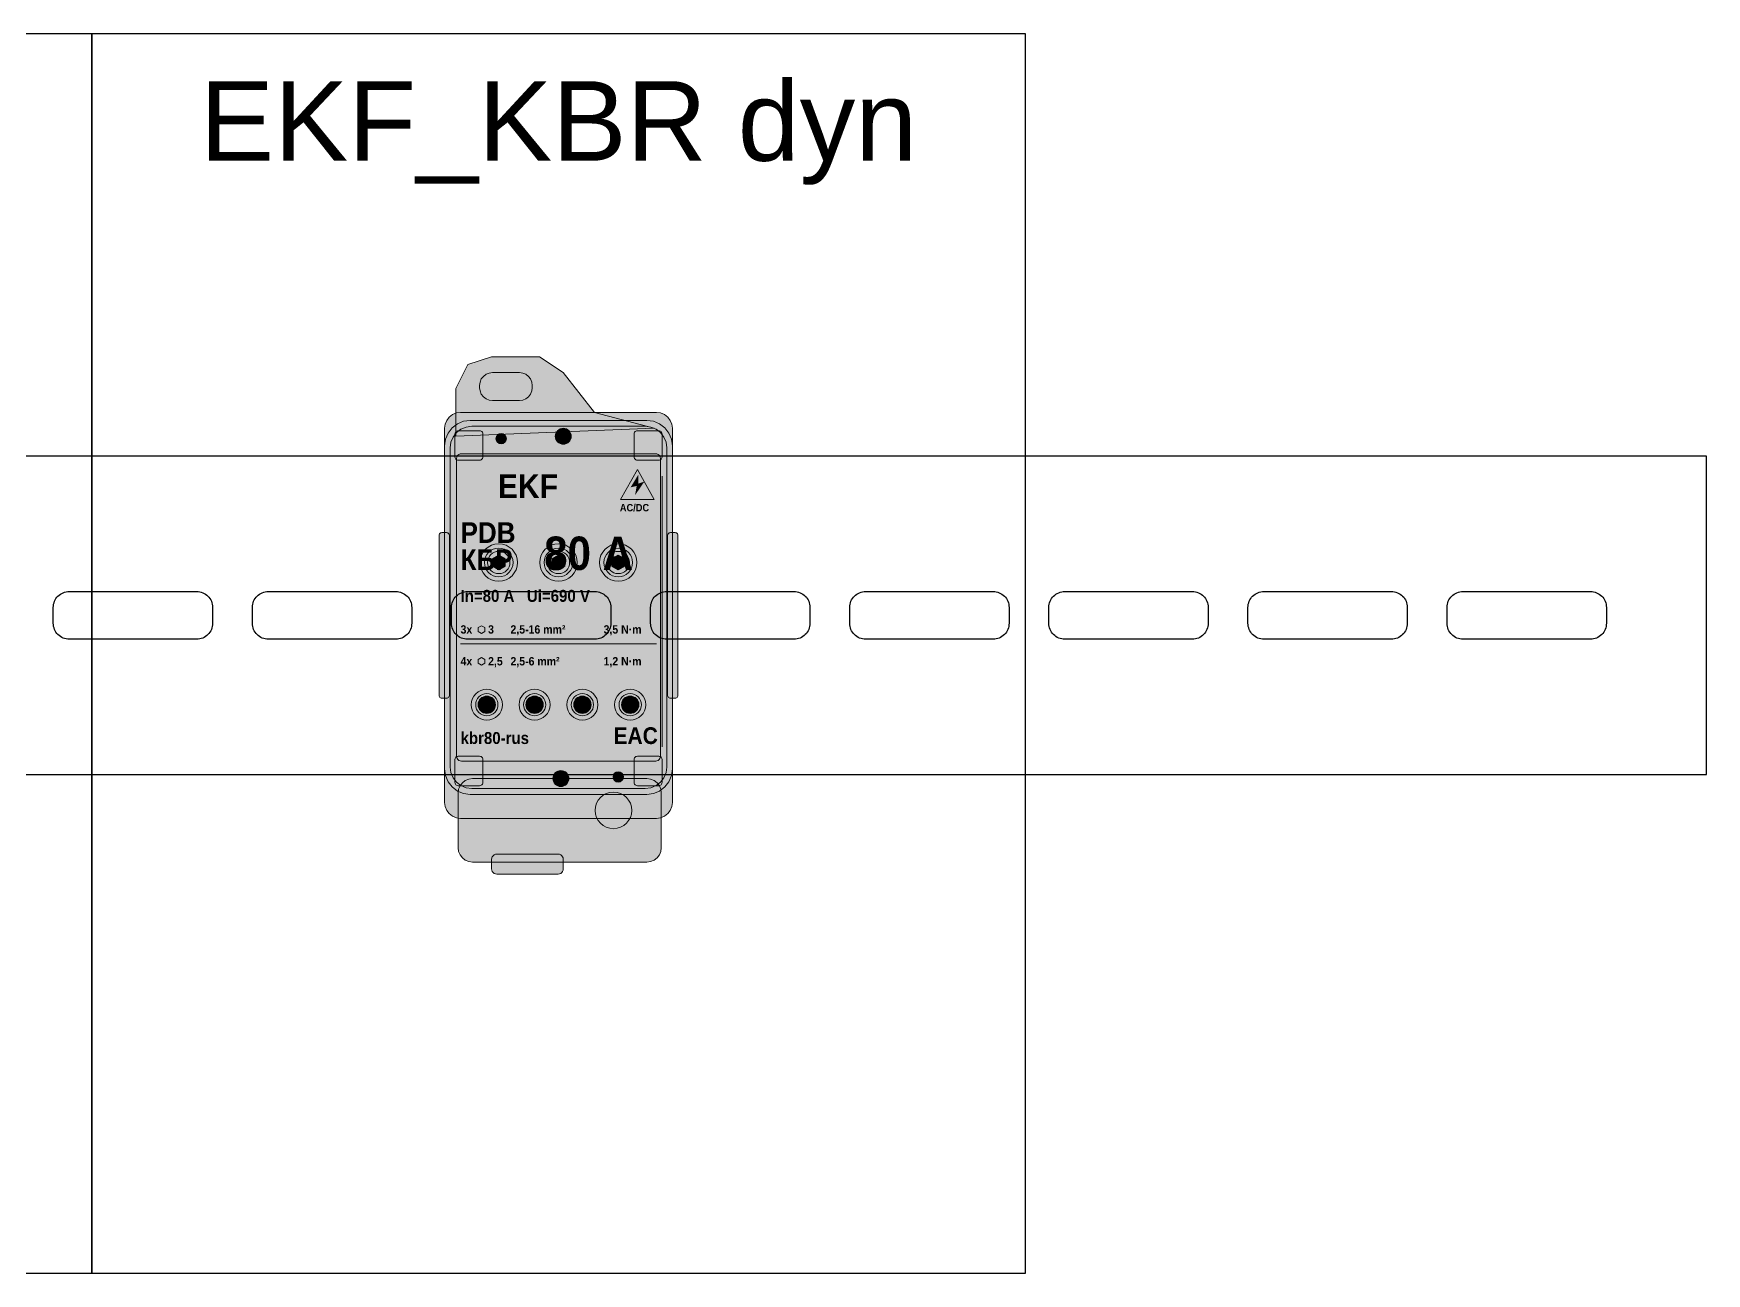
# Model space of a CAD drawing. Header units: millimetres. Extents: x 2517 to 4319, y 573 to 1664.
# Drawn here: x 3213.3 to 3423.3, y 885 to 1040.8 of the extents above; entities that cross this region are included whole.
import ezdxf

# ---------------------------------------------------------------- set-up
doc = ezdxf.new("R2010")
doc.units = ezdxf.units.MM
for name, color, linetype, lineweight in [('KBR_DETAILS', 7, 'Continuous', 5), ('KBR_FILL', 7, 'Continuous', 5), ('KBR_LABELS', 7, 'Continuous', 5), ('KBR_OUTLINE', 7, 'Continuous', 13), ('KBR_TERMINALS', 7, 'Continuous', 5)]:
    doc.layers.add(name, color=color, linetype=linetype, lineweight=lineweight)
doc.styles.add('KBR_BOLD', font='arialbd.ttf')
doc.styles.get("Standard").update_dxf_attribs({"font": 'arial.ttf'})

# ---------------------------------------------------------------- blocks, each defined once
blk = doc.blocks.new('*U7')
at = {"ltscale": 2}
blk.add_lwpolyline([(0, 20), (0, -20), (895.8, -20), (895.8, 20), (0, 20)], dxfattribs=at)
for points in [[(690.23, 3), (706.23, 3, -0.414214), (708.23, 1), (708.23, -1, -0.414214), (706.23, -3), (690.23, -3, -0.414214), (688.23, -1), (688.23, 1, -0.414214)], [(715.23, 3), (731.23, 3, -0.414214), (733.23, 1), (733.23, -1, -0.414214), (731.23, -3), (715.23, -3, -0.414214), (713.23, -1), (713.23, 1, -0.414214)], [(740.23, 3), (756.23, 3, -0.414214), (758.23, 1), (758.23, -1, -0.414214), (756.23, -3), (740.23, -3, -0.414214), (738.23, -1), (738.23, 1, -0.414214)], [(765.23, 3), (781.23, 3, -0.414214), (783.23, 1), (783.23, -1, -0.414214), (781.23, -3), (765.23, -3, -0.414214), (763.23, -1), (763.23, 1, -0.414214)], [(790.23, 3), (806.23, 3, -0.414214), (808.23, 1), (808.23, -1, -0.414214), (806.23, -3), (790.23, -3, -0.414214), (788.23, -1), (788.23, 1, -0.414214)], [(815.23, 3), (831.23, 3, -0.414214), (833.23, 1), (833.23, -1, -0.414214), (831.23, -3), (815.23, -3, -0.414214), (813.23, -1), (813.23, 1, -0.414214)], [(840.23, 3), (856.23, 3, -0.414214), (858.23, 1), (858.23, -1, -0.414214), (856.23, -3), (840.23, -3, -0.414214), (838.23, -1), (838.23, 1, -0.414214)], [(865.23, 3), (881.23, 3, -0.414214), (883.23, 1), (883.23, -1, -0.414214), (881.23, -3), (865.23, -3, -0.414214), (863.23, -1), (863.23, 1, -0.414214)]]:
    blk.add_lwpolyline(points, format="xyb", close=True, dxfattribs=at)
blk = doc.blocks.new('EKF_KBR_80')
at = {"layer": 'KBR_FILL', "true_color": 0xe4eae4}
blk.add_hatch(color=254, dxfattribs=at).paths.add_polyline_path([(2.1, 55), (2.1, 61), (3.6, 64), (6.6, 65), (12.6, 65), (15.6, 63), (19.5, 58), (27, 56)])
at = {"layer": 'KBR_FILL', "true_color": 0xffffff}
for points in [[(10.1, 63), (10.51, 62.95), (10.9, 62.79), (11.23, 62.53), (11.49, 62.2), (11.65, 61.81), (11.7, 61.4), (11.7, 61.1), (11.65, 60.69), (11.49, 60.3), (11.23, 59.97), (10.9, 59.71), (10.51, 59.55), (10.1, 59.5), (6.7, 59.5), (6.29, 59.55), (5.9, 59.71), (5.57, 59.97), (5.31, 60.3), (5.15, 60.69), (5.1, 61.1), (5.1, 61.4), (5.15, 61.81), (5.31, 62.2), (5.57, 62.53), (5.9, 62.79), (6.29, 62.95), (6.7, 63)], [(24.2, 8), (24.18, 7.7), (24.12, 7.4), (24.02, 7.12), (23.89, 6.85), (23.72, 6.6), (23.53, 6.37), (23.3, 6.18), (23.05, 6.01), (22.78, 5.88), (22.5, 5.78), (22.2, 5.72), (21.9, 5.7), (21.6, 5.72), (21.3, 5.78), (21.02, 5.88), (20.75, 6.01), (20.5, 6.18), (20.27, 6.37), (20.08, 6.6), (19.91, 6.85), (19.78, 7.12), (19.68, 7.4), (19.62, 7.7), (19.6, 8), (19.62, 8.3), (19.68, 8.6), (19.78, 8.88), (19.91, 9.15), (20.08, 9.4), (20.27, 9.63), (20.5, 9.82), (20.75, 9.99), (21.02, 10.12), (21.3, 10.22), (21.6, 10.28), (21.9, 10.3), (22.2, 10.28), (22.5, 10.22), (22.78, 10.12), (23.05, 9.99), (23.3, 9.82), (23.53, 9.63), (23.72, 9.4), (23.89, 9.15), (24.02, 8.88), (24.12, 8.6), (24.18, 8.3)]]:
    blk.add_hatch(color=7, dxfattribs=at).paths.add_polyline_path(points)
at = {"layer": 'KBR_FILL', "true_color": 0xe2e8e3}
blk.add_hatch(color=254, dxfattribs=at).paths.add_polyline_path([(27.3, 58), (27.82, 57.93), (28.3, 57.73), (28.71, 57.41), (29.03, 57), (29.23, 56.52), (29.3, 56), (29.3, 9), (29.23, 8.48), (29.03, 8), (28.71, 7.59), (28.3, 7.27), (27.82, 7.07), (27.3, 7), (2.7, 7), (2.18, 7.07), (1.7, 7.27), (1.29, 7.59), (0.97, 8), (0.77, 8.48), (0.7, 9), (0.7, 56), (0.77, 56.52), (0.97, 57), (1.29, 57.41), (1.7, 57.73), (2.18, 57.93), (2.7, 58)])
at = {"layer": 'KBR_FILL', "true_color": 0x575344}
blk.add_hatch(color=251, dxfattribs=at).paths.add_polyline_path([(26.1, 57), (26.93, 56.89), (27.7, 56.57), (28.36, 56.06), (28.87, 55.4), (29.19, 54.63), (29.3, 53.8), (29.3, 13.2), (29.19, 12.37), (28.87, 11.6), (28.36, 10.94), (27.7, 10.43), (26.93, 10.11), (26.1, 10), (3.9, 10), (3.07, 10.11), (2.3, 10.43), (1.64, 10.94), (1.13, 11.6), (0.81, 12.37), (0.7, 13.2), (0.7, 53.8), (0.81, 54.63), (1.13, 55.4), (1.64, 56.06), (2.3, 56.57), (3.07, 56.89), (3.9, 57)])
at = {"layer": 'KBR_FILL', "true_color": 0x3b392c}
blk.add_hatch(color=250, dxfattribs=at).paths.add_polyline_path([(25.9, 56.25), (26.6, 56.16), (27.25, 55.89), (27.81, 55.46), (28.24, 54.9), (28.51, 54.25), (28.6, 53.55), (28.6, 13.45), (28.51, 12.75), (28.24, 12.1), (27.81, 11.54), (27.25, 11.11), (26.6, 10.84), (25.9, 10.75), (4.1, 10.75), (3.4, 10.84), (2.75, 11.11), (2.19, 11.54), (1.76, 12.1), (1.49, 12.75), (1.4, 13.45), (1.4, 53.55), (1.49, 54.25), (1.76, 54.9), (2.19, 55.46), (2.75, 55.89), (3.4, 56.16), (4.1, 56.25)])
at = {"layer": 'KBR_FILL', "true_color": 0x444332}
for points in [[(5.1, 55.7), (5.2, 55.69), (5.3, 55.65), (5.38, 55.58), (5.45, 55.5), (5.49, 55.4), (5.5, 55.3), (5.5, 52.4), (5.49, 52.3), (5.45, 52.2), (5.38, 52.12), (5.3, 52.05), (5.2, 52.01), (5.1, 52), (2.4, 52), (2.3, 52.01), (2.2, 52.05), (2.12, 52.12), (2.05, 52.2), (2.01, 52.3), (2, 52.4), (2, 55.3), (2.01, 55.4), (2.05, 55.5), (2.12, 55.58), (2.2, 55.65), (2.3, 55.69), (2.4, 55.7)], [(27.6, 55.7), (27.7, 55.69), (27.8, 55.65), (27.88, 55.58), (27.95, 55.5), (27.99, 55.4), (28, 55.3), (28, 52.4), (27.99, 52.3), (27.95, 52.2), (27.88, 52.12), (27.8, 52.05), (27.7, 52.01), (27.6, 52), (24.9, 52), (24.8, 52.01), (24.7, 52.05), (24.62, 52.12), (24.55, 52.2), (24.51, 52.3), (24.5, 52.4), (24.5, 55.3), (24.51, 55.4), (24.55, 55.5), (24.62, 55.58), (24.7, 55.65), (24.8, 55.69), (24.9, 55.7)]]:
    blk.add_hatch(color=49, dxfattribs=at).paths.add_polyline_path(points)
at = {"layer": 'KBR_FILL', "true_color": 0x857f65}
blk.add_hatch(color=8, dxfattribs=at).paths.add_polyline_path([(26.9, 56), (27.03, 55.98), (27.15, 55.93), (27.25, 55.85), (27.33, 55.75), (27.38, 55.63), (27.4, 55.5), (27.4, 55.1), (27.38, 54.97), (27.33, 54.85), (27.25, 54.75), (27.15, 54.67), (27.03, 54.62), (26.9, 54.6), (3.1, 54.6), (2.97, 54.62), (2.85, 54.67), (2.75, 54.75), (2.67, 54.85), (2.62, 54.97), (2.6, 55.1), (2.6, 55.5), (2.62, 55.63), (2.67, 55.75), (2.75, 55.85), (2.85, 55.93), (2.97, 55.98), (3.1, 56)])
at = {"layer": 'KBR_FILL', "true_color": 0xd4d8c8}
for points in [[(8.45, 54.7), (8.44, 54.62), (8.43, 54.53), (8.4, 54.45), (8.36, 54.38), (8.32, 54.3), (8.26, 54.24), (8.2, 54.18), (8.12, 54.14), (8.05, 54.1), (7.97, 54.07), (7.88, 54.06), (7.8, 54.05), (7.72, 54.06), (7.63, 54.07), (7.55, 54.1), (7.47, 54.14), (7.4, 54.18), (7.34, 54.24), (7.28, 54.3), (7.24, 54.38), (7.2, 54.45), (7.17, 54.53), (7.16, 54.62), (7.15, 54.7), (7.16, 54.78), (7.17, 54.87), (7.2, 54.95), (7.24, 55.02), (7.28, 55.1), (7.34, 55.16), (7.4, 55.22), (7.47, 55.26), (7.55, 55.3), (7.63, 55.33), (7.72, 55.34), (7.8, 55.35), (7.88, 55.34), (7.97, 55.33), (8.05, 55.3), (8.12, 55.26), (8.2, 55.22), (8.26, 55.16), (8.32, 55.1), (8.36, 55.02), (8.4, 54.95), (8.43, 54.87), (8.44, 54.78)], [(23.15, 12.2), (23.14, 12.12), (23.13, 12.03), (23.1, 11.95), (23.06, 11.88), (23.02, 11.8), (22.96, 11.74), (22.9, 11.68), (22.82, 11.64), (22.75, 11.6), (22.67, 11.57), (22.58, 11.56), (22.5, 11.55), (22.42, 11.56), (22.33, 11.57), (22.25, 11.6), (22.18, 11.64), (22.1, 11.68), (22.04, 11.74), (21.98, 11.8), (21.94, 11.88), (21.9, 11.95), (21.87, 12.03), (21.86, 12.12), (21.85, 12.2), (21.86, 12.28), (21.87, 12.37), (21.9, 12.45), (21.94, 12.53), (21.98, 12.6), (22.04, 12.66), (22.1, 12.72), (22.18, 12.76), (22.25, 12.8), (22.33, 12.83), (22.42, 12.84), (22.5, 12.85), (22.58, 12.84), (22.67, 12.83), (22.75, 12.8), (22.82, 12.76), (22.9, 12.72), (22.96, 12.66), (23.02, 12.6), (23.06, 12.53), (23.1, 12.45), (23.13, 12.37), (23.14, 12.28)]]:
    blk.add_hatch(color=254, dxfattribs=at).paths.add_polyline_path(points)
at = {"layer": 'KBR_FILL', "true_color": 0x77745f}
for points in [[(16.6, 55), (16.59, 54.87), (16.57, 54.74), (16.52, 54.62), (16.47, 54.5), (16.39, 54.39), (16.31, 54.29), (16.21, 54.21), (16.1, 54.13), (15.98, 54.08), (15.86, 54.03), (15.73, 54.01), (15.6, 54), (15.47, 54.01), (15.34, 54.03), (15.22, 54.08), (15.1, 54.13), (14.99, 54.21), (14.89, 54.29), (14.81, 54.39), (14.73, 54.5), (14.68, 54.62), (14.63, 54.74), (14.61, 54.87), (14.6, 55), (14.61, 55.13), (14.63, 55.26), (14.68, 55.38), (14.73, 55.5), (14.81, 55.61), (14.89, 55.71), (14.99, 55.79), (15.1, 55.87), (15.22, 55.92), (15.34, 55.97), (15.47, 55.99), (15.6, 56), (15.73, 55.99), (15.86, 55.97), (15.98, 55.92), (16.1, 55.87), (16.21, 55.79), (16.31, 55.71), (16.39, 55.61), (16.47, 55.5), (16.52, 55.38), (16.57, 55.26), (16.59, 55.13)], [(16.3, 12), (16.29, 11.87), (16.27, 11.74), (16.22, 11.62), (16.17, 11.5), (16.09, 11.39), (16.01, 11.29), (15.91, 11.21), (15.8, 11.13), (15.68, 11.08), (15.56, 11.03), (15.43, 11.01), (15.3, 11), (15.17, 11.01), (15.04, 11.03), (14.92, 11.08), (14.8, 11.13), (14.69, 11.21), (14.59, 11.29), (14.51, 11.39), (14.43, 11.5), (14.38, 11.62), (14.33, 11.74), (14.31, 11.87), (14.3, 12), (14.31, 12.13), (14.33, 12.26), (14.38, 12.38), (14.43, 12.5), (14.51, 12.61), (14.59, 12.71), (14.69, 12.79), (14.8, 12.87), (14.92, 12.92), (15.04, 12.97), (15.17, 12.99), (15.3, 13), (15.43, 12.99), (15.56, 12.97), (15.68, 12.92), (15.8, 12.87), (15.91, 12.79), (16.01, 12.71), (16.09, 12.61), (16.17, 12.5), (16.22, 12.38), (16.27, 12.26), (16.29, 12.13)]]:
    blk.add_hatch(color=47, dxfattribs=at).paths.add_polyline_path(points)
at = {"layer": 'KBR_FILL', "true_color": 0x252820}
blk.add_hatch(color=250, dxfattribs=at).paths.add_polyline_path([(27.2, 52.8), (27.36, 52.78), (27.5, 52.72), (27.62, 52.62), (27.72, 52.5), (27.78, 52.36), (27.8, 52.2), (27.8, 14.8), (27.78, 14.64), (27.72, 14.5), (27.62, 14.38), (27.5, 14.28), (27.36, 14.22), (27.2, 14.2), (2.8, 14.2), (2.64, 14.22), (2.5, 14.28), (2.38, 14.38), (2.28, 14.5), (2.22, 14.64), (2.2, 14.8), (2.2, 52.2), (2.22, 52.36), (2.28, 52.5), (2.38, 52.62), (2.5, 52.72), (2.64, 52.78), (2.8, 52.8)])
at = {"layer": 'KBR_FILL', "true_color": 0xefeee7}
blk.add_hatch(color=7, dxfattribs=at).paths.add_polyline_path([(2.7, 50.42), (6.45, 50.42), (6.45, 46.67), (2.7, 46.67)])
at = {"layer": 'KBR_FILL', "true_color": 0x2b2c22}
blk.add_hatch(color=250, dxfattribs=at).paths.add_polyline_path([(3, 51.9), (27, 51.9), (27, 15.2), (3, 15.2)])
at = {"layer": 'KBR_FILL', "true_color": 0x33372e}
for points in [[(3.15, 47.05), (3.49, 49.97), (4.01, 49.97)], [(3.15, 47.05), (4.76, 49.97), (5.4, 49.97)], [(3.15, 47.05), (6, 49.11), (6, 48.47)], [(3.15, 47.05), (6, 47.94), (6, 47.42)]]:
    blk.add_hatch(color=250, dxfattribs=at).paths.add_polyline_path(points)
at = {"layer": 'KBR_FILL', "true_color": 0xeeeee6}
blk.add_hatch(color=7, dxfattribs=at).paths.add_polyline_path([(25.03, 50.19), (24.06, 48.59), (24.82, 48.76), (24.61, 47.59), (25.78, 49.31), (25.03, 49.06)])
at = {"layer": 'KBR_FILL', "true_color": 0xcbd3ca}
for points in [[(0.95, 42.9), (1.04, 42.89), (1.12, 42.85), (1.2, 42.8), (1.25, 42.73), (1.29, 42.64), (1.3, 42.55), (1.3, 22.45), (1.29, 22.36), (1.25, 22.27), (1.2, 22.2), (1.12, 22.15), (1.04, 22.11), (0.95, 22.1), (0.35, 22.1), (0.26, 22.11), (0.17, 22.15), (0.1, 22.2), (0.05, 22.27), (0.01, 22.36), (0, 22.45), (0, 42.55), (0.01, 42.64), (0.05, 42.73), (0.1, 42.8), (0.17, 42.85), (0.26, 42.89), (0.35, 42.9)], [(29.65, 42.9), (29.74, 42.89), (29.82, 42.85), (29.9, 42.8), (29.95, 42.73), (29.99, 42.64), (30, 42.55), (30, 22.45), (29.99, 22.36), (29.95, 22.27), (29.9, 22.2), (29.82, 22.15), (29.74, 22.11), (29.65, 22.1), (29.05, 22.1), (28.96, 22.11), (28.88, 22.15), (28.8, 22.2), (28.75, 22.27), (28.71, 22.36), (28.7, 22.45), (28.7, 42.55), (28.71, 42.64), (28.75, 42.73), (28.8, 42.8), (28.88, 42.85), (28.96, 42.89), (29.05, 42.9)]]:
    blk.add_hatch(color=254, dxfattribs=at).paths.add_polyline_path(points)
at = {"layer": 'KBR_FILL', "true_color": 0x32332a}
for points in [[(9.85, 39.14), (9.83, 38.83), (9.77, 38.53), (9.67, 38.24), (9.54, 37.97), (9.36, 37.71), (9.16, 37.48), (8.93, 37.28), (8.68, 37.1), (8.4, 36.97), (8.11, 36.87), (7.81, 36.81), (7.5, 36.79), (7.19, 36.81), (6.89, 36.87), (6.6, 36.97), (6.32, 37.1), (6.07, 37.28), (5.84, 37.48), (5.64, 37.71), (5.46, 37.97), (5.33, 38.24), (5.23, 38.53), (5.17, 38.83), (5.15, 39.14), (5.17, 39.45), (5.23, 39.75), (5.33, 40.04), (5.46, 40.31), (5.64, 40.57), (5.84, 40.8), (6.07, 41), (6.32, 41.18), (6.6, 41.31), (6.89, 41.41), (7.19, 41.47), (7.5, 41.49), (7.81, 41.47), (8.11, 41.41), (8.4, 41.31), (8.68, 41.18), (8.93, 41), (9.16, 40.8), (9.36, 40.57), (9.54, 40.31), (9.67, 40.04), (9.77, 39.75), (9.83, 39.45)], [(17.35, 39.14), (17.33, 38.83), (17.27, 38.53), (17.17, 38.24), (17.04, 37.97), (16.86, 37.71), (16.66, 37.48), (16.43, 37.28), (16.18, 37.1), (15.9, 36.97), (15.61, 36.87), (15.31, 36.81), (15, 36.79), (14.69, 36.81), (14.39, 36.87), (14.1, 36.97), (13.82, 37.1), (13.57, 37.28), (13.34, 37.48), (13.14, 37.71), (12.96, 37.97), (12.83, 38.24), (12.73, 38.53), (12.67, 38.83), (12.65, 39.14), (12.67, 39.45), (12.73, 39.75), (12.83, 40.04), (12.96, 40.31), (13.14, 40.57), (13.34, 40.8), (13.57, 41), (13.82, 41.18), (14.1, 41.31), (14.39, 41.41), (14.69, 41.47), (15, 41.49), (15.31, 41.47), (15.61, 41.41), (15.9, 41.31), (16.18, 41.18), (16.43, 41), (16.66, 40.8), (16.86, 40.57), (17.04, 40.31), (17.17, 40.04), (17.27, 39.75), (17.33, 39.45)], [(24.85, 39.14), (24.83, 38.83), (24.77, 38.53), (24.67, 38.24), (24.54, 37.97), (24.36, 37.71), (24.16, 37.48), (23.93, 37.28), (23.68, 37.1), (23.4, 36.97), (23.11, 36.87), (22.81, 36.81), (22.5, 36.79), (22.19, 36.81), (21.89, 36.87), (21.6, 36.97), (21.32, 37.1), (21.07, 37.28), (20.84, 37.48), (20.64, 37.71), (20.46, 37.97), (20.33, 38.24), (20.23, 38.53), (20.17, 38.83), (20.15, 39.14), (20.17, 39.45), (20.23, 39.75), (20.33, 40.04), (20.46, 40.31), (20.64, 40.57), (20.84, 40.8), (21.07, 41), (21.32, 41.18), (21.6, 41.31), (21.89, 41.41), (22.19, 41.47), (22.5, 41.49), (22.81, 41.47), (23.11, 41.41), (23.4, 41.31), (23.68, 41.18), (23.93, 41), (24.16, 40.8), (24.36, 40.57), (24.54, 40.31), (24.67, 40.04), (24.77, 39.75), (24.83, 39.45)], [(7.95, 21.28), (7.93, 21.03), (7.88, 20.78), (7.8, 20.53), (7.69, 20.3), (7.55, 20.09), (7.38, 19.9), (7.19, 19.73), (6.98, 19.59), (6.75, 19.48), (6.5, 19.4), (6.25, 19.35), (6, 19.33), (5.75, 19.35), (5.5, 19.4), (5.25, 19.48), (5.03, 19.59), (4.81, 19.73), (4.62, 19.9), (4.45, 20.09), (4.31, 20.3), (4.2, 20.53), (4.12, 20.78), (4.07, 21.03), (4.05, 21.28), (4.07, 21.53), (4.12, 21.78), (4.2, 22.03), (4.31, 22.26), (4.45, 22.47), (4.62, 22.66), (4.81, 22.83), (5.03, 22.97), (5.25, 23.08), (5.5, 23.16), (5.75, 23.21), (6, 23.23), (6.25, 23.21), (6.5, 23.16), (6.75, 23.08), (6.98, 22.97), (7.19, 22.83), (7.38, 22.66), (7.55, 22.47), (7.69, 22.26), (7.8, 22.03), (7.88, 21.78), (7.93, 21.53)], [(13.95, 21.28), (13.93, 21.03), (13.88, 20.78), (13.8, 20.53), (13.69, 20.3), (13.55, 20.09), (13.38, 19.9), (13.19, 19.73), (12.97, 19.59), (12.75, 19.48), (12.5, 19.4), (12.25, 19.35), (12, 19.33), (11.75, 19.35), (11.5, 19.4), (11.25, 19.48), (11.03, 19.59), (10.81, 19.73), (10.62, 19.9), (10.45, 20.09), (10.31, 20.3), (10.2, 20.53), (10.12, 20.78), (10.07, 21.03), (10.05, 21.28), (10.07, 21.53), (10.12, 21.78), (10.2, 22.03), (10.31, 22.26), (10.45, 22.47), (10.62, 22.66), (10.81, 22.83), (11.03, 22.97), (11.25, 23.08), (11.5, 23.16), (11.75, 23.21), (12, 23.23), (12.25, 23.21), (12.5, 23.16), (12.75, 23.08), (12.97, 22.97), (13.19, 22.83), (13.38, 22.66), (13.55, 22.47), (13.69, 22.26), (13.8, 22.03), (13.88, 21.78), (13.93, 21.53)], [(19.95, 21.28), (19.93, 21.03), (19.88, 20.78), (19.8, 20.53), (19.69, 20.3), (19.55, 20.09), (19.38, 19.9), (19.19, 19.73), (18.98, 19.59), (18.75, 19.48), (18.5, 19.4), (18.25, 19.35), (18, 19.33), (17.75, 19.35), (17.5, 19.4), (17.25, 19.48), (17.02, 19.59), (16.81, 19.73), (16.62, 19.9), (16.45, 20.09), (16.31, 20.3), (16.2, 20.53), (16.12, 20.78), (16.07, 21.03), (16.05, 21.28), (16.07, 21.53), (16.12, 21.78), (16.2, 22.03), (16.31, 22.26), (16.45, 22.47), (16.62, 22.66), (16.81, 22.83), (17.02, 22.97), (17.25, 23.08), (17.5, 23.16), (17.75, 23.21), (18, 23.23), (18.25, 23.21), (18.5, 23.16), (18.75, 23.08), (18.98, 22.97), (19.19, 22.83), (19.38, 22.66), (19.55, 22.47), (19.69, 22.26), (19.8, 22.03), (19.88, 21.78), (19.93, 21.53)], [(25.95, 21.28), (25.93, 21.03), (25.88, 20.78), (25.8, 20.53), (25.69, 20.3), (25.55, 20.09), (25.38, 19.9), (25.19, 19.73), (24.98, 19.59), (24.75, 19.48), (24.5, 19.4), (24.25, 19.35), (24, 19.33), (23.75, 19.35), (23.5, 19.4), (23.25, 19.48), (23.02, 19.59), (22.81, 19.73), (22.62, 19.9), (22.45, 20.09), (22.31, 20.3), (22.2, 20.53), (22.12, 20.78), (22.07, 21.03), (22.05, 21.28), (22.07, 21.53), (22.12, 21.78), (22.2, 22.03), (22.31, 22.26), (22.45, 22.47), (22.62, 22.66), (22.81, 22.83), (23.02, 22.97), (23.25, 23.08), (23.5, 23.16), (23.75, 23.21), (24, 23.23), (24.25, 23.21), (24.5, 23.16), (24.75, 23.08), (24.98, 22.97), (25.19, 22.83), (25.38, 22.66), (25.55, 22.47), (25.69, 22.26), (25.8, 22.03), (25.88, 21.78), (25.93, 21.53)]]:
    blk.add_hatch(color=250, dxfattribs=at).paths.add_polyline_path(points)
at = {"layer": 'KBR_FILL', "true_color": 0x393b30}
for points in [[(9.3, 39.14), (9.28, 38.91), (9.24, 38.67), (9.16, 38.45), (9.06, 38.24), (8.93, 38.04), (8.77, 37.87), (8.6, 37.71), (8.4, 37.58), (8.19, 37.48), (7.97, 37.4), (7.73, 37.36), (7.5, 37.34), (7.27, 37.36), (7.03, 37.4), (6.81, 37.48), (6.6, 37.58), (6.4, 37.71), (6.23, 37.87), (6.07, 38.04), (5.94, 38.24), (5.84, 38.45), (5.76, 38.67), (5.72, 38.91), (5.7, 39.14), (5.72, 39.37), (5.76, 39.61), (5.84, 39.83), (5.94, 40.04), (6.07, 40.24), (6.23, 40.41), (6.4, 40.57), (6.6, 40.7), (6.81, 40.8), (7.03, 40.88), (7.27, 40.92), (7.5, 40.94), (7.73, 40.92), (7.97, 40.88), (8.19, 40.8), (8.4, 40.7), (8.6, 40.57), (8.77, 40.41), (8.93, 40.24), (9.06, 40.04), (9.16, 39.83), (9.24, 39.61), (9.28, 39.37)], [(16.8, 39.14), (16.78, 38.91), (16.74, 38.67), (16.66, 38.45), (16.56, 38.24), (16.43, 38.04), (16.27, 37.87), (16.1, 37.71), (15.9, 37.58), (15.69, 37.48), (15.47, 37.4), (15.23, 37.36), (15, 37.34), (14.77, 37.36), (14.53, 37.4), (14.31, 37.48), (14.1, 37.58), (13.9, 37.71), (13.73, 37.87), (13.57, 38.04), (13.44, 38.24), (13.34, 38.45), (13.26, 38.67), (13.22, 38.91), (13.2, 39.14), (13.22, 39.37), (13.26, 39.61), (13.34, 39.83), (13.44, 40.04), (13.57, 40.24), (13.73, 40.41), (13.9, 40.57), (14.1, 40.7), (14.31, 40.8), (14.53, 40.88), (14.77, 40.92), (15, 40.94), (15.23, 40.92), (15.47, 40.88), (15.69, 40.8), (15.9, 40.7), (16.1, 40.57), (16.27, 40.41), (16.43, 40.24), (16.56, 40.04), (16.66, 39.83), (16.74, 39.61), (16.78, 39.37)], [(24.3, 39.14), (24.28, 38.91), (24.24, 38.67), (24.16, 38.45), (24.06, 38.24), (23.93, 38.04), (23.77, 37.87), (23.6, 37.71), (23.4, 37.58), (23.19, 37.48), (22.97, 37.4), (22.73, 37.36), (22.5, 37.34), (22.27, 37.36), (22.03, 37.4), (21.81, 37.48), (21.6, 37.58), (21.4, 37.71), (21.23, 37.87), (21.07, 38.04), (20.94, 38.24), (20.84, 38.45), (20.76, 38.67), (20.72, 38.91), (20.7, 39.14), (20.72, 39.37), (20.76, 39.61), (20.84, 39.83), (20.94, 40.04), (21.07, 40.24), (21.23, 40.41), (21.4, 40.57), (21.6, 40.7), (21.81, 40.8), (22.03, 40.88), (22.27, 40.92), (22.5, 40.94), (22.73, 40.92), (22.97, 40.88), (23.19, 40.8), (23.4, 40.7), (23.6, 40.57), (23.77, 40.41), (23.93, 40.24), (24.06, 40.04), (24.16, 39.83), (24.24, 39.61), (24.28, 39.37)], [(7.4, 21.28), (7.39, 21.1), (7.35, 20.92), (7.29, 20.74), (7.21, 20.58), (7.11, 20.43), (6.99, 20.29), (6.85, 20.17), (6.7, 20.07), (6.54, 19.99), (6.36, 19.93), (6.18, 19.89), (6, 19.88), (5.82, 19.89), (5.64, 19.93), (5.46, 19.99), (5.3, 20.07), (5.15, 20.17), (5.01, 20.29), (4.89, 20.43), (4.79, 20.58), (4.71, 20.74), (4.65, 20.92), (4.61, 21.1), (4.6, 21.28), (4.61, 21.46), (4.65, 21.64), (4.71, 21.82), (4.79, 21.98), (4.89, 22.13), (5.01, 22.27), (5.15, 22.39), (5.3, 22.49), (5.46, 22.57), (5.64, 22.63), (5.82, 22.67), (6, 22.68), (6.18, 22.67), (6.36, 22.63), (6.54, 22.57), (6.7, 22.49), (6.85, 22.39), (6.99, 22.27), (7.11, 22.13), (7.21, 21.98), (7.29, 21.82), (7.35, 21.64), (7.39, 21.46)], [(13.4, 21.28), (13.39, 21.1), (13.35, 20.92), (13.29, 20.74), (13.21, 20.58), (13.11, 20.43), (12.99, 20.29), (12.85, 20.17), (12.7, 20.07), (12.54, 19.99), (12.36, 19.93), (12.18, 19.89), (12, 19.88), (11.82, 19.89), (11.64, 19.93), (11.46, 19.99), (11.3, 20.07), (11.15, 20.17), (11.01, 20.29), (10.89, 20.43), (10.79, 20.58), (10.71, 20.74), (10.65, 20.92), (10.61, 21.1), (10.6, 21.28), (10.61, 21.46), (10.65, 21.64), (10.71, 21.82), (10.79, 21.98), (10.89, 22.13), (11.01, 22.27), (11.15, 22.39), (11.3, 22.49), (11.46, 22.57), (11.64, 22.63), (11.82, 22.67), (12, 22.68), (12.18, 22.67), (12.36, 22.63), (12.54, 22.57), (12.7, 22.49), (12.85, 22.39), (12.99, 22.27), (13.11, 22.13), (13.21, 21.98), (13.29, 21.82), (13.35, 21.64), (13.39, 21.46)], [(19.4, 21.28), (19.39, 21.1), (19.35, 20.92), (19.29, 20.74), (19.21, 20.58), (19.11, 20.43), (18.99, 20.29), (18.85, 20.17), (18.7, 20.07), (18.54, 19.99), (18.36, 19.93), (18.18, 19.89), (18, 19.88), (17.82, 19.89), (17.64, 19.93), (17.46, 19.99), (17.3, 20.07), (17.15, 20.17), (17.01, 20.29), (16.89, 20.43), (16.79, 20.58), (16.71, 20.74), (16.65, 20.92), (16.61, 21.1), (16.6, 21.28), (16.61, 21.46), (16.65, 21.64), (16.71, 21.82), (16.79, 21.98), (16.89, 22.13), (17.01, 22.27), (17.15, 22.39), (17.3, 22.49), (17.46, 22.57), (17.64, 22.63), (17.82, 22.67), (18, 22.68), (18.18, 22.67), (18.36, 22.63), (18.54, 22.57), (18.7, 22.49), (18.85, 22.39), (18.99, 22.27), (19.11, 22.13), (19.21, 21.98), (19.29, 21.82), (19.35, 21.64), (19.39, 21.46)], [(25.4, 21.28), (25.39, 21.1), (25.35, 20.92), (25.29, 20.74), (25.21, 20.58), (25.11, 20.43), (24.99, 20.29), (24.85, 20.17), (24.7, 20.07), (24.54, 19.99), (24.36, 19.93), (24.18, 19.89), (24, 19.88), (23.82, 19.89), (23.64, 19.93), (23.46, 19.99), (23.3, 20.07), (23.15, 20.17), (23.01, 20.29), (22.89, 20.43), (22.79, 20.58), (22.71, 20.74), (22.65, 20.92), (22.61, 21.1), (22.6, 21.28), (22.61, 21.46), (22.65, 21.64), (22.71, 21.82), (22.79, 21.98), (22.89, 22.13), (23.01, 22.27), (23.15, 22.39), (23.3, 22.49), (23.46, 22.57), (23.64, 22.63), (23.82, 22.67), (24, 22.68), (24.18, 22.67), (24.36, 22.63), (24.54, 22.57), (24.7, 22.49), (24.85, 22.39), (24.99, 22.27), (25.11, 22.13), (25.21, 21.98), (25.29, 21.82), (25.35, 21.64), (25.39, 21.46)]]:
    blk.add_hatch(color=250, dxfattribs=at).paths.add_polyline_path(points)
at = {"layer": 'KBR_FILL', "true_color": 0x2e3128}
for points in [[(8.9, 39.14), (8.89, 38.96), (8.86, 38.78), (8.8, 38.6), (8.72, 38.44), (8.61, 38.29), (8.49, 38.15), (8.35, 38.03), (8.2, 37.92), (8.04, 37.84), (7.86, 37.78), (7.68, 37.75), (7.5, 37.74), (7.32, 37.75), (7.14, 37.78), (6.96, 37.84), (6.8, 37.92), (6.65, 38.03), (6.51, 38.15), (6.39, 38.29), (6.28, 38.44), (6.2, 38.6), (6.14, 38.78), (6.11, 38.96), (6.1, 39.14), (6.11, 39.32), (6.14, 39.5), (6.2, 39.68), (6.28, 39.84), (6.39, 39.99), (6.51, 40.13), (6.65, 40.25), (6.8, 40.36), (6.96, 40.44), (7.14, 40.5), (7.32, 40.53), (7.5, 40.54), (7.68, 40.53), (7.86, 40.5), (8.04, 40.44), (8.2, 40.36), (8.35, 40.25), (8.49, 40.13), (8.61, 39.99), (8.72, 39.84), (8.8, 39.68), (8.86, 39.5), (8.89, 39.32)], [(16.4, 39.14), (16.39, 38.96), (16.36, 38.78), (16.3, 38.6), (16.22, 38.44), (16.11, 38.29), (15.99, 38.15), (15.85, 38.03), (15.7, 37.92), (15.54, 37.84), (15.36, 37.78), (15.18, 37.75), (15, 37.74), (14.82, 37.75), (14.64, 37.78), (14.46, 37.84), (14.3, 37.92), (14.15, 38.03), (14.01, 38.15), (13.89, 38.29), (13.78, 38.44), (13.7, 38.6), (13.64, 38.78), (13.61, 38.96), (13.6, 39.14), (13.61, 39.32), (13.64, 39.5), (13.7, 39.68), (13.78, 39.84), (13.89, 39.99), (14.01, 40.13), (14.15, 40.25), (14.3, 40.36), (14.46, 40.44), (14.64, 40.5), (14.82, 40.53), (15, 40.54), (15.18, 40.53), (15.36, 40.5), (15.54, 40.44), (15.7, 40.36), (15.85, 40.25), (15.99, 40.13), (16.11, 39.99), (16.22, 39.84), (16.3, 39.68), (16.36, 39.5), (16.39, 39.32)], [(23.9, 39.14), (23.89, 38.96), (23.86, 38.78), (23.8, 38.6), (23.72, 38.44), (23.61, 38.29), (23.49, 38.15), (23.35, 38.03), (23.2, 37.92), (23.04, 37.84), (22.86, 37.78), (22.68, 37.75), (22.5, 37.74), (22.32, 37.75), (22.14, 37.78), (21.96, 37.84), (21.8, 37.92), (21.65, 38.03), (21.51, 38.15), (21.39, 38.29), (21.28, 38.44), (21.2, 38.6), (21.14, 38.78), (21.11, 38.96), (21.1, 39.14), (21.11, 39.32), (21.14, 39.5), (21.2, 39.68), (21.28, 39.84), (21.39, 39.99), (21.51, 40.13), (21.65, 40.25), (21.8, 40.36), (21.96, 40.44), (22.14, 40.5), (22.32, 40.53), (22.5, 40.54), (22.68, 40.53), (22.86, 40.5), (23.04, 40.44), (23.2, 40.36), (23.35, 40.25), (23.49, 40.13), (23.61, 39.99), (23.72, 39.84), (23.8, 39.68), (23.86, 39.5), (23.89, 39.32)], [(7.09, 21.28), (7.08, 21.14), (7.05, 21), (7.01, 20.86), (6.95, 20.73), (6.87, 20.62), (6.77, 20.51), (6.66, 20.41), (6.55, 20.33), (6.42, 20.27), (6.28, 20.23), (6.14, 20.2), (6, 20.19), (5.86, 20.2), (5.72, 20.23), (5.58, 20.27), (5.45, 20.33), (5.34, 20.41), (5.23, 20.51), (5.13, 20.62), (5.05, 20.73), (4.99, 20.86), (4.95, 21), (4.92, 21.14), (4.91, 21.28), (4.92, 21.42), (4.95, 21.56), (4.99, 21.7), (5.05, 21.83), (5.13, 21.94), (5.23, 22.05), (5.34, 22.15), (5.45, 22.23), (5.58, 22.29), (5.72, 22.33), (5.86, 22.36), (6, 22.37), (6.14, 22.36), (6.28, 22.33), (6.42, 22.29), (6.55, 22.23), (6.66, 22.15), (6.77, 22.05), (6.87, 21.94), (6.95, 21.83), (7.01, 21.7), (7.05, 21.56), (7.08, 21.42)], [(13.09, 21.28), (13.08, 21.14), (13.05, 21), (13.01, 20.86), (12.95, 20.73), (12.87, 20.62), (12.77, 20.51), (12.66, 20.41), (12.55, 20.33), (12.42, 20.27), (12.28, 20.23), (12.14, 20.2), (12, 20.19), (11.86, 20.2), (11.72, 20.23), (11.58, 20.27), (11.45, 20.33), (11.34, 20.41), (11.23, 20.51), (11.13, 20.62), (11.05, 20.73), (10.99, 20.86), (10.95, 21), (10.92, 21.14), (10.91, 21.28), (10.92, 21.42), (10.95, 21.56), (10.99, 21.7), (11.05, 21.83), (11.13, 21.94), (11.23, 22.05), (11.34, 22.15), (11.45, 22.23), (11.58, 22.29), (11.72, 22.33), (11.86, 22.36), (12, 22.37), (12.14, 22.36), (12.28, 22.33), (12.42, 22.29), (12.55, 22.23), (12.66, 22.15), (12.77, 22.05), (12.87, 21.94), (12.95, 21.83), (13.01, 21.7), (13.05, 21.56), (13.08, 21.42)], [(19.09, 21.28), (19.08, 21.14), (19.05, 21), (19.01, 20.86), (18.95, 20.73), (18.87, 20.62), (18.77, 20.51), (18.66, 20.41), (18.55, 20.33), (18.42, 20.27), (18.28, 20.23), (18.14, 20.2), (18, 20.19), (17.86, 20.2), (17.72, 20.23), (17.58, 20.27), (17.45, 20.33), (17.34, 20.41), (17.23, 20.51), (17.13, 20.62), (17.05, 20.73), (16.99, 20.86), (16.95, 21), (16.92, 21.14), (16.91, 21.28), (16.92, 21.42), (16.95, 21.56), (16.99, 21.7), (17.05, 21.83), (17.13, 21.94), (17.23, 22.05), (17.34, 22.15), (17.45, 22.23), (17.58, 22.29), (17.72, 22.33), (17.86, 22.36), (18, 22.37), (18.14, 22.36), (18.28, 22.33), (18.42, 22.29), (18.55, 22.23), (18.66, 22.15), (18.77, 22.05), (18.87, 21.94), (18.95, 21.83), (19.01, 21.7), (19.05, 21.56), (19.08, 21.42)], [(25.09, 21.28), (25.08, 21.14), (25.05, 21), (25.01, 20.86), (24.95, 20.73), (24.87, 20.62), (24.77, 20.51), (24.66, 20.41), (24.55, 20.33), (24.42, 20.27), (24.28, 20.23), (24.14, 20.2), (24, 20.19), (23.86, 20.2), (23.72, 20.23), (23.58, 20.27), (23.45, 20.33), (23.34, 20.41), (23.23, 20.51), (23.13, 20.62), (23.05, 20.73), (22.99, 20.86), (22.95, 21), (22.92, 21.14), (22.91, 21.28), (22.92, 21.42), (22.95, 21.56), (22.99, 21.7), (23.05, 21.83), (23.13, 21.94), (23.23, 22.05), (23.34, 22.15), (23.45, 22.23), (23.58, 22.29), (23.72, 22.33), (23.86, 22.36), (24, 22.37), (24.14, 22.36), (24.28, 22.33), (24.42, 22.29), (24.55, 22.23), (24.66, 22.15), (24.77, 22.05), (24.87, 21.94), (24.95, 21.83), (25.01, 21.7), (25.05, 21.56), (25.08, 21.42)]]:
    blk.add_hatch(color=250, dxfattribs=at).paths.add_polyline_path(points)
at = {"layer": 'KBR_FILL', "true_color": 0x22261e}
for points in [[(8.3, 38.68), (7.5, 38.22), (6.7, 38.68), (6.7, 39.6), (7.5, 40.06), (8.3, 39.6)], [(15.8, 38.68), (15, 38.22), (14.2, 38.68), (14.2, 39.6), (15, 40.06), (15.8, 39.6)], [(23.3, 38.68), (22.5, 38.22), (21.7, 38.68), (21.7, 39.6), (22.5, 40.06), (23.3, 39.6)], [(6.62, 20.92), (6, 20.57), (5.38, 20.92), (5.38, 21.64), (6, 21.99), (6.62, 21.64)], [(12.62, 20.92), (12, 20.57), (11.38, 20.92), (11.38, 21.64), (12, 21.99), (12.62, 21.64)], [(18.62, 20.92), (18, 20.57), (17.38, 20.92), (17.38, 21.64), (18, 21.99), (18.62, 21.64)], [(24.62, 20.92), (24, 20.57), (23.38, 20.92), (23.38, 21.64), (24, 21.99), (24.62, 21.64)]]:
    blk.add_hatch(color=250, dxfattribs=at).paths.add_polyline_path(points)
at = {"layer": 'KBR_FILL', "true_color": 0x363b2c}
for points in [[(5.1, 14.8), (5.2, 14.79), (5.3, 14.75), (5.38, 14.68), (5.45, 14.6), (5.49, 14.5), (5.5, 14.4), (5.5, 11.5), (5.49, 11.4), (5.45, 11.3), (5.38, 11.22), (5.3, 11.15), (5.2, 11.11), (5.1, 11.1), (2.4, 11.1), (2.3, 11.11), (2.2, 11.15), (2.12, 11.22), (2.05, 11.3), (2.01, 11.4), (2, 11.5), (2, 14.4), (2.01, 14.5), (2.05, 14.6), (2.12, 14.68), (2.2, 14.75), (2.3, 14.79), (2.4, 14.8)], [(27.6, 14.8), (27.7, 14.79), (27.8, 14.75), (27.88, 14.68), (27.95, 14.6), (27.99, 14.5), (28, 14.4), (28, 11.5), (27.99, 11.4), (27.95, 11.3), (27.88, 11.22), (27.8, 11.15), (27.7, 11.11), (27.6, 11.1), (24.9, 11.1), (24.8, 11.11), (24.7, 11.15), (24.62, 11.22), (24.55, 11.3), (24.51, 11.4), (24.5, 11.5), (24.5, 14.4), (24.51, 14.5), (24.55, 14.6), (24.62, 14.68), (24.7, 14.75), (24.8, 14.79), (24.9, 14.8)]]:
    blk.add_hatch(color=250, dxfattribs=at).paths.add_polyline_path(points)
at = {"layer": 'KBR_FILL', "true_color": 0x66634e}
blk.add_hatch(color=251, dxfattribs=at).paths.add_polyline_path([(27.2, 12.8), (27.33, 12.78), (27.45, 12.73), (27.55, 12.65), (27.63, 12.55), (27.68, 12.43), (27.7, 12.3), (27.7, 11.8), (27.68, 11.67), (27.63, 11.55), (27.55, 11.45), (27.45, 11.37), (27.33, 11.32), (27.2, 11.3), (2.8, 11.3), (2.67, 11.32), (2.55, 11.37), (2.45, 11.45), (2.37, 11.55), (2.32, 11.67), (2.3, 11.8), (2.3, 12.3), (2.32, 12.43), (2.37, 12.55), (2.45, 12.65), (2.55, 12.73), (2.67, 12.78), (2.8, 12.8)])
at = {"layer": 'KBR_FILL', "true_color": 0xe0e7e1}
blk.add_hatch(color=254, dxfattribs=at).paths.add_polyline_path([(26.1, 12), (26.57, 11.94), (27, 11.76), (27.37, 11.47), (27.66, 11.1), (27.84, 10.67), (27.9, 10.2), (27.9, 3.3), (27.84, 2.83), (27.66, 2.4), (27.37, 2.03), (27, 1.74), (26.57, 1.56), (26.1, 1.5), (4.2, 1.5), (3.73, 1.56), (3.3, 1.74), (2.93, 2.03), (2.64, 2.4), (2.46, 2.83), (2.4, 3.3), (2.4, 10.2), (2.46, 10.67), (2.64, 11.1), (2.93, 11.47), (3.3, 11.76), (3.73, 11.94), (4.2, 12)])
at = {"layer": 'KBR_FILL', "true_color": 0x323833}
blk.add_hatch(color=250, dxfattribs=at).paths.add_polyline_path([(14.95, 2.5), (15.12, 2.48), (15.28, 2.41), (15.41, 2.31), (15.51, 2.18), (15.58, 2.02), (15.6, 1.85), (15.6, 0.65), (15.58, 0.48), (15.51, 0.33), (15.41, 0.19), (15.28, 0.09), (15.12, 0.02), (14.95, 0), (7.25, 0), (7.08, 0.02), (6.92, 0.09), (6.79, 0.19), (6.69, 0.33), (6.62, 0.48), (6.6, 0.65), (6.6, 1.85), (6.62, 2.02), (6.69, 2.18), (6.79, 2.31), (6.92, 2.41), (7.08, 2.48), (7.25, 2.5)])
at = {"layer": 'KBR_DETAILS', "color": 252, "lineweight": 5, "true_color": 0xa09b7f}
blk.add_line((1.4, 50), (1.4, 16), dxfattribs=at)
at = {"layer": 'KBR_DETAILS', "color": 251, "lineweight": 5, "true_color": 0x676d57}
blk.add_line((28, 50), (28, 16), dxfattribs=at)
at = {"layer": 'KBR_DETAILS', "color": 253, "lineweight": 5, "true_color": 0xb6b7a4}
blk.add_line((2.7, 28.91), (27.3, 28.91), dxfattribs=at)
at = {"layer": 'KBR_DETAILS', "color": 253, "lineweight": 5, "true_color": 0x9ba69b}
blk.add_lwpolyline([(10.1, 63), (10.51, 62.95), (10.9, 62.79), (11.23, 62.53), (11.49, 62.2), (11.65, 61.81), (11.7, 61.4), (11.7, 61.1), (11.65, 60.69), (11.49, 60.3), (11.23, 59.97), (10.9, 59.71), (10.51, 59.55), (10.1, 59.5), (6.7, 59.5), (6.29, 59.55), (5.9, 59.71), (5.57, 59.97), (5.31, 60.3), (5.15, 60.69), (5.1, 61.1), (5.1, 61.4), (5.15, 61.81), (5.31, 62.2), (5.57, 62.53), (5.9, 62.79), (6.29, 62.95), (6.7, 63)], close=True, dxfattribs=at)
at = {"layer": 'KBR_DETAILS', "color": 250, "lineweight": 5, "true_color": 0x25291f}
blk.add_lwpolyline([(26.1, 57), (26.93, 56.89), (27.7, 56.57), (28.36, 56.06), (28.87, 55.4), (29.19, 54.63), (29.3, 53.8), (29.3, 13.2), (29.19, 12.37), (28.87, 11.6), (28.36, 10.94), (27.7, 10.43), (26.93, 10.11), (26.1, 10), (3.9, 10), (3.07, 10.11), (2.3, 10.43), (1.64, 10.94), (1.13, 11.6), (0.81, 12.37), (0.7, 13.2), (0.7, 53.8), (0.81, 54.63), (1.13, 55.4), (1.64, 56.06), (2.3, 56.57), (3.07, 56.89), (3.9, 57)], close=True, dxfattribs=at)
at = {"layer": 'KBR_DETAILS', "color": 8, "lineweight": 5, "true_color": 0x888470}
blk.add_lwpolyline([(25.9, 56.25), (26.6, 56.16), (27.25, 55.89), (27.81, 55.46), (28.24, 54.9), (28.51, 54.25), (28.6, 53.55), (28.6, 13.45), (28.51, 12.75), (28.24, 12.1), (27.81, 11.54), (27.25, 11.11), (26.6, 10.84), (25.9, 10.75), (4.1, 10.75), (3.4, 10.84), (2.75, 11.11), (2.19, 11.54), (1.76, 12.1), (1.49, 12.75), (1.4, 13.45), (1.4, 53.55), (1.49, 54.25), (1.76, 54.9), (2.19, 55.46), (2.75, 55.89), (3.4, 56.16), (4.1, 56.25)], close=True, dxfattribs=at)
at = {"layer": 'KBR_DETAILS', "color": 250, "lineweight": 5, "true_color": 0x292e22}
for points in [[(5.1, 55.7), (5.2, 55.69), (5.3, 55.65), (5.38, 55.58), (5.45, 55.5), (5.49, 55.4), (5.5, 55.3), (5.5, 52.4), (5.49, 52.3), (5.45, 52.2), (5.38, 52.12), (5.3, 52.05), (5.2, 52.01), (5.1, 52), (2.4, 52), (2.3, 52.01), (2.2, 52.05), (2.12, 52.12), (2.05, 52.2), (2.01, 52.3), (2, 52.4), (2, 55.3), (2.01, 55.4), (2.05, 55.5), (2.12, 55.58), (2.2, 55.65), (2.3, 55.69), (2.4, 55.7)], [(27.6, 55.7), (27.7, 55.69), (27.8, 55.65), (27.88, 55.58), (27.95, 55.5), (27.99, 55.4), (28, 55.3), (28, 52.4), (27.99, 52.3), (27.95, 52.2), (27.88, 52.12), (27.8, 52.05), (27.7, 52.01), (27.6, 52), (24.9, 52), (24.8, 52.01), (24.7, 52.05), (24.62, 52.12), (24.55, 52.2), (24.51, 52.3), (24.5, 52.4), (24.5, 55.3), (24.51, 55.4), (24.55, 55.5), (24.62, 55.58), (24.7, 55.65), (24.8, 55.69), (24.9, 55.7)]]:
    blk.add_lwpolyline(points, close=True, dxfattribs=at)
at = {"layer": 'KBR_DETAILS', "color": 250, "lineweight": 5, "true_color": 0x1c2019}
blk.add_lwpolyline([(27.2, 52.8), (27.36, 52.78), (27.5, 52.72), (27.62, 52.62), (27.72, 52.5), (27.78, 52.36), (27.8, 52.2), (27.8, 14.8), (27.78, 14.64), (27.72, 14.5), (27.62, 14.38), (27.5, 14.28), (27.36, 14.22), (27.2, 14.2), (2.8, 14.2), (2.64, 14.22), (2.5, 14.28), (2.38, 14.38), (2.28, 14.5), (2.22, 14.64), (2.2, 14.8), (2.2, 52.2), (2.22, 52.36), (2.28, 52.5), (2.38, 52.62), (2.5, 52.72), (2.64, 52.78), (2.8, 52.8)], close=True, dxfattribs=at)
at = {"layer": 'KBR_DETAILS', "color": 7, "lineweight": 5, "true_color": 0xeeeee6}
blk.add_lwpolyline([(24.9, 50.82), (27, 47.04), (22.8, 47.04)], close=True, dxfattribs=at)
at = {"layer": 'KBR_DETAILS', "color": 250, "lineweight": 5, "true_color": 0x24291f}
for points in [[(5.1, 14.8), (5.2, 14.79), (5.3, 14.75), (5.38, 14.68), (5.45, 14.6), (5.49, 14.5), (5.5, 14.4), (5.5, 11.5), (5.49, 11.4), (5.45, 11.3), (5.38, 11.22), (5.3, 11.15), (5.2, 11.11), (5.1, 11.1), (2.4, 11.1), (2.3, 11.11), (2.2, 11.15), (2.12, 11.22), (2.05, 11.3), (2.01, 11.4), (2, 11.5), (2, 14.4), (2.01, 14.5), (2.05, 14.6), (2.12, 14.68), (2.2, 14.75), (2.3, 14.79), (2.4, 14.8)], [(27.6, 14.8), (27.7, 14.79), (27.8, 14.75), (27.88, 14.68), (27.95, 14.6), (27.99, 14.5), (28, 14.4), (28, 11.5), (27.99, 11.4), (27.95, 11.3), (27.88, 11.22), (27.8, 11.15), (27.7, 11.11), (27.6, 11.1), (24.9, 11.1), (24.8, 11.11), (24.7, 11.15), (24.62, 11.22), (24.55, 11.3), (24.51, 11.4), (24.5, 11.5), (24.5, 14.4), (24.51, 14.5), (24.55, 14.6), (24.62, 14.68), (24.7, 14.75), (24.8, 14.79), (24.9, 14.8)]]:
    blk.add_lwpolyline(points, close=True, dxfattribs=at)
at = {"layer": 'KBR_DETAILS', "color": 8, "lineweight": 5, "true_color": 0x757863}
for centre in [(7.8, 54.7), (22.5, 12.2)]:
    blk.add_circle(centre, 0.65, dxfattribs=at)
at = {"layer": 'KBR_DETAILS', "color": 250, "lineweight": 5, "true_color": 0x33372b}
for centre in [(15.6, 55), (15.3, 12)]:
    blk.add_circle(centre, 1, dxfattribs=at)
at = {"layer": 'KBR_DETAILS', "color": 253, "lineweight": 5, "true_color": 0xa2aba0}
blk.add_circle((21.9, 8), 2.3, dxfattribs=at)
at = {"layer": 'KBR_OUTLINE', "color": 8, "lineweight": 13, "true_color": 0x778379}
blk.add_lwpolyline([(2.1, 55), (2.1, 61), (3.6, 64), (6.6, 65), (12.6, 65), (15.6, 63), (19.5, 58), (27, 56)], close=True, dxfattribs=at)
at = {"layer": 'KBR_OUTLINE', "color": 251, "lineweight": 13, "true_color": 0x67746b}
blk.add_lwpolyline([(27.3, 58), (27.82, 57.93), (28.3, 57.73), (28.71, 57.41), (29.03, 57), (29.23, 56.52), (29.3, 56), (29.3, 9), (29.23, 8.48), (29.03, 8), (28.71, 7.59), (28.3, 7.27), (27.82, 7.07), (27.3, 7), (2.7, 7), (2.18, 7.07), (1.7, 7.27), (1.29, 7.59), (0.97, 8), (0.77, 8.48), (0.7, 9), (0.7, 56), (0.77, 56.52), (0.97, 57), (1.29, 57.41), (1.7, 57.73), (2.18, 57.93), (2.7, 58)], close=True, dxfattribs=at)
at = {"layer": 'KBR_OUTLINE', "color": 8, "lineweight": 13, "true_color": 0x7d897f}
for points in [[(0.95, 42.9), (1.04, 42.89), (1.12, 42.85), (1.2, 42.8), (1.25, 42.73), (1.29, 42.64), (1.3, 42.55), (1.3, 22.45), (1.29, 22.36), (1.25, 22.27), (1.2, 22.2), (1.12, 22.15), (1.04, 22.11), (0.95, 22.1), (0.35, 22.1), (0.26, 22.11), (0.17, 22.15), (0.1, 22.2), (0.05, 22.27), (0.01, 22.36), (0, 22.45), (0, 42.55), (0.01, 42.64), (0.05, 42.73), (0.1, 42.8), (0.17, 42.85), (0.26, 42.89), (0.35, 42.9)], [(29.65, 42.9), (29.74, 42.89), (29.82, 42.85), (29.9, 42.8), (29.95, 42.73), (29.99, 42.64), (30, 42.55), (30, 22.45), (29.99, 22.36), (29.95, 22.27), (29.9, 22.2), (29.82, 22.15), (29.74, 22.11), (29.65, 22.1), (29.05, 22.1), (28.96, 22.11), (28.88, 22.15), (28.8, 22.2), (28.75, 22.27), (28.71, 22.36), (28.7, 22.45), (28.7, 42.55), (28.71, 42.64), (28.75, 42.73), (28.8, 42.8), (28.88, 42.85), (28.96, 42.89), (29.05, 42.9)]]:
    blk.add_lwpolyline(points, close=True, dxfattribs=at)
at = {"layer": 'KBR_OUTLINE', "color": 252, "lineweight": 13, "true_color": 0x8b968c}
blk.add_lwpolyline([(26.1, 12), (26.57, 11.94), (27, 11.76), (27.37, 11.47), (27.66, 11.1), (27.84, 10.67), (27.9, 10.2), (27.9, 3.3), (27.84, 2.83), (27.66, 2.4), (27.37, 2.03), (27, 1.74), (26.57, 1.56), (26.1, 1.5), (4.2, 1.5), (3.73, 1.56), (3.3, 1.74), (2.93, 2.03), (2.64, 2.4), (2.46, 2.83), (2.4, 3.3), (2.4, 10.2), (2.46, 10.67), (2.64, 11.1), (2.93, 11.47), (3.3, 11.76), (3.73, 11.94), (4.2, 12)], close=True, dxfattribs=at)
at = {"layer": 'KBR_OUTLINE', "color": 250, "lineweight": 13, "true_color": 0x232b25}
blk.add_lwpolyline([(14.95, 2.5), (15.12, 2.48), (15.28, 2.41), (15.41, 2.31), (15.51, 2.18), (15.58, 2.02), (15.6, 1.85), (15.6, 0.65), (15.58, 0.48), (15.51, 0.33), (15.41, 0.19), (15.28, 0.09), (15.12, 0.02), (14.95, 0), (7.25, 0), (7.08, 0.02), (6.92, 0.09), (6.79, 0.19), (6.69, 0.33), (6.62, 0.48), (6.6, 0.65), (6.6, 1.85), (6.62, 2.02), (6.69, 2.18), (6.79, 2.31), (6.92, 2.41), (7.08, 2.48), (7.25, 2.5)], close=True, dxfattribs=at)
at = {"layer": 'KBR_TERMINALS', "color": 250, "lineweight": 5, "true_color": 0x22261e}
for points in [[(8.3, 38.68), (7.5, 38.22), (6.7, 38.68), (6.7, 39.6), (7.5, 40.06), (8.3, 39.6)], [(15.8, 38.68), (15, 38.22), (14.2, 38.68), (14.2, 39.6), (15, 40.06), (15.8, 39.6)], [(23.3, 38.68), (22.5, 38.22), (21.7, 38.68), (21.7, 39.6), (22.5, 40.06), (23.3, 39.6)], [(6.62, 20.92), (6, 20.57), (5.38, 20.92), (5.38, 21.64), (6, 21.99), (6.62, 21.64)], [(12.62, 20.92), (12, 20.57), (11.38, 20.92), (11.38, 21.64), (12, 21.99), (12.62, 21.64)], [(18.62, 20.92), (18, 20.57), (17.38, 20.92), (17.38, 21.64), (18, 21.99), (18.62, 21.64)], [(24.62, 20.92), (24, 20.57), (23.38, 20.92), (23.38, 21.64), (24, 21.99), (24.62, 21.64)]]:
    blk.add_lwpolyline(points, close=True, dxfattribs=at)
at = {"layer": 'KBR_TERMINALS', "color": 7, "lineweight": 5, "true_color": 0xeeeee6}
for points in [[(5.74, 30.47), (5.32, 30.23), (4.91, 30.47), (4.91, 30.96), (5.32, 31.2), (5.74, 30.96)], [(5.74, 26.48), (5.32, 26.24), (4.91, 26.48), (4.91, 26.96), (5.32, 27.2), (5.74, 26.96)]]:
    blk.add_lwpolyline(points, close=True, dxfattribs=at)
at = {"layer": 'KBR_TERMINALS', "color": 250, "lineweight": 5, "true_color": 0x32332a}
for centre, radius in [((7.5, 39.14), 2.35), ((7.5, 39.14), 1.8), ((7.5, 39.14), 1.4), ((15, 39.14), 2.35), ((15, 39.14), 1.8), ((15, 39.14), 1.4), ((22.5, 39.14), 2.35), ((22.5, 39.14), 1.8), ((22.5, 39.14), 1.4), ((6, 21.28), 1.95), ((12, 21.28), 1.95), ((18, 21.28), 1.95), ((24, 21.28), 1.95), ((6, 21.28), 1.4), ((6, 21.28), 1.09), ((12, 21.28), 1.4), ((12, 21.28), 1.09), ((18, 21.28), 1.4), ((18, 21.28), 1.09), ((24, 21.28), 1.4), ((24, 21.28), 1.09)]:
    blk.add_circle(centre, radius, dxfattribs=at)
at = {"layer": 'KBR_LABELS', "color": 7, "true_color": 0xf0f0e8, "style": 'KBR_BOLD', "width": 0.9}
for s, height, p in [('EKF', 3, (7.39, 47.23)), ('AC/DC', 0.924, (22.7, 45.57)), ('PDB', 2.6, (2.7, 41.6)), ('80 A', 4.2, (13.2, 38.2)), ('КБР', 2.6, (2.7, 38.2)), ('In=80 A   Ui=690 V', 1.5, (2.7, 34.2)), ('3x', 1.05, (2.7, 30.21)), ('3', 1.05, (6.16, 30.21)), ('2,5-16 mm²', 1.05, (8.97, 30.21)), ('3,5 N·m', 1.05, (20.66, 30.21)), ('4x', 1.05, (2.7, 26.21)), ('2,5', 1.05, (6.16, 26.21)), ('2,5-6 mm²', 1.05, (8.97, 26.21)), ('1,2 N·m', 1.05, (20.66, 26.21)), ('kbr80-rus', 1.5, (2.7, 16.34)), ('EAC', 2.1, (21.9, 16.34))]:
    blk.add_text(s, height=height, dxfattribs=at).set_placement(p)
blk = doc.blocks.new('EKF_KBR')
blk.add_blockref('EKF_KBR_80', (0, 0))

msp = doc.modelspace()

# ---------------------------------------------------------------- linework, layer by layer
for points in [[(3103.4, 1040.8), (3220.6, 1040.8), (3220.6, 885), (3103.4, 885)], [(3220.6, 1040.8), (3337.8, 1040.8), (3337.8, 885), (3220.6, 885)]]:
    msp.add_lwpolyline(points, close=True)

# ---------------------------------------------------------------- block references
msp.add_blockref('EKF_KBR', (3264.2, 935.19))
at = {"color": 1}
msp.add_blockref('*U7', (2527.54, 967.69), dxfattribs=at)

# ---------------------------------------------------------------- texts
at = {"insert": (3279.2, 1034.8), "char_height": 10, "attachment_point": 2}
msp.add_mtext('EKF_KBR dyn', dxfattribs=at)

doc.saveas('drawing.dxf')
